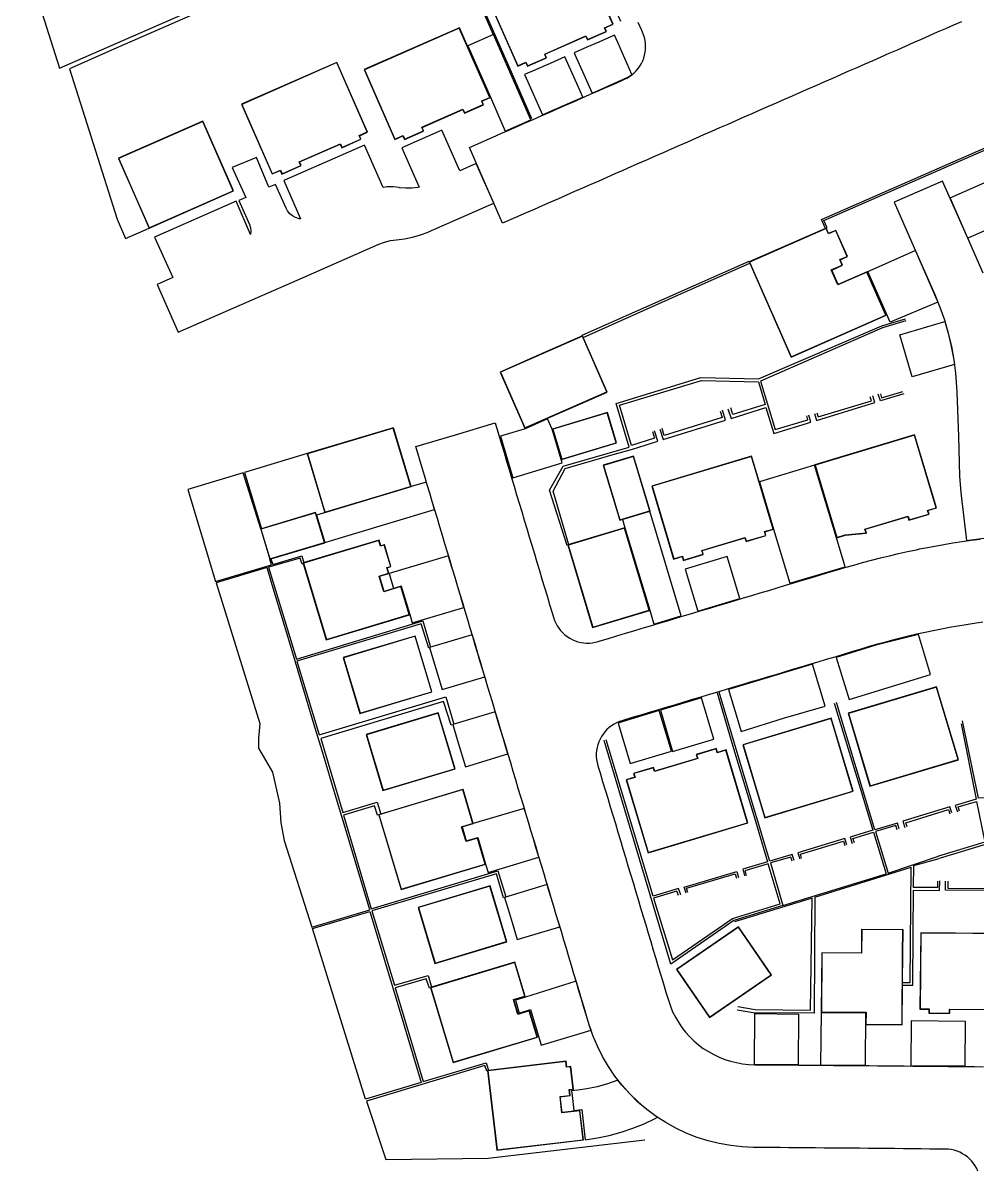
# Model space of a CAD drawing. Header units: metres. Extents: x 383525 to 383919, y 430576 to 430887.
# Drawn here: x 383528 to 383636.4, y 430580.4 to 430710.9 of the extents above; entities that cross this region are included whole.
import ezdxf

# ---------------------------------------------------------------- set-up
doc = ezdxf.new("R2010")
doc.units = ezdxf.units.M
for name, color, linetype, true_color in [('3D_LINES', 132, 'Continuous', 0x00cccc), ('GARAGES FFL', 140, 'Continuous', 0x00bfff), ('PLOTS EXTERNAL LEVEL', 3, 'Continuous', 0x00ff00), ('PLOTS FFL', 1, 'Continuous', 0xff0000)]:
    doc.layers.add(name, color=color, linetype=linetype, true_color=true_color)

msp = doc.modelspace()

# ---------------------------------------------------------------- linework, layer by layer
at = {"layer": '3D_LINES'}
for points in [[(383585.85, 430699.97, 246.57), (383583.27, 430705.86, 246.15), (383579.82, 430713.71, 246.15), (383576.88, 430720.41, 245.7), (383587.58, 430725.13, 245.7), (383590.16, 430724.13, 245.75), (383595.9, 430711.07, 246.15)], [(383576.77, 430720.21, 246.05), (383574.72, 430719.31, 246.05), (383567.18, 430718.05, 245.95), (383558.06, 430716.53, 246), (383553.29, 430714.43, 246.15), (383545.55, 430711.03, 246.15), (383538.35, 430707.86, 246.15), (383533.33, 430705.65, 246.15), (383538.73, 430688.55, 246.65), (383539.69, 430686.38, 246.65), (383542.36, 430687.55, 246.65)], [(383576.77, 430720.21, 246.05), (383581.4, 430709.63, 246.55)], [(383528.04, 430718.88, 242.26), (383532.19, 430705.73, 243.23), (383557.92, 430716.99, 243.1)], [(383634.63, 430711, 245.51), (383633.71, 430710.6, 245.53), (383632.8, 430710.19, 245.56), (383631.88, 430709.79, 245.58), (383630.97, 430709.39, 245.6), (383630.05, 430708.99, 245.63), (383629.14, 430708.59, 245.65), (383628.22, 430708.18, 245.68), (383627.31, 430707.78, 245.7), (383626.39, 430707.38, 245.73), (383625.47, 430706.98, 245.75), (383624.56, 430706.57, 245.78), (383623.64, 430706.17, 245.8), (383622.73, 430705.77, 245.83), (383621.81, 430705.37, 245.85), (383620.9, 430704.97, 245.88), (383619.98, 430704.56, 245.9), (383619.07, 430704.16, 245.93), (383618.15, 430703.76, 245.95), (383617.24, 430703.36, 245.98), (383616.32, 430702.95, 246), (383615.4, 430702.55, 246.03), (383614.49, 430702.15, 246.05), (383613.57, 430701.75, 246.08), (383612.66, 430701.35, 246.1), (383611.74, 430700.94, 246.13), (383610.83, 430700.54, 246.15), (383609.91, 430700.14, 246.18), (383609, 430699.74, 246.2), (383608.08, 430699.33, 246.23), (383607.16, 430698.93, 246.25), (383606.25, 430698.53, 246.28), (383605.33, 430698.13, 246.3), (383604.42, 430697.73, 246.33), (383603.5, 430697.32, 246.35), (383602.59, 430696.92, 246.38), (383601.67, 430696.52, 246.4), (383600.76, 430696.12, 246.43), (383599.84, 430695.71, 246.45), (383598.92, 430695.31, 246.48), (383598.01, 430694.91, 246.5), (383597.09, 430694.51, 246.53), (383596.18, 430694.11, 246.55), (383595.26, 430693.7, 246.58), (383594.35, 430693.3, 246.6), (383593.43, 430692.9, 246.63), (383592.52, 430692.5, 246.65), (383591.6, 430692.09, 246.68), (383590.68, 430691.69, 246.7), (383589.77, 430691.29, 246.73), (383588.85, 430690.89, 246.75), (383587.94, 430690.49, 246.78), (383587.02, 430690.08, 246.8), (383586.11, 430689.68, 246.83), (383585.19, 430689.28, 246.85), (383582.52, 430688.11, 246.87), (383578.74, 430696.71, 246.72), (383581.41, 430697.88, 246.7), (383582.33, 430698.29, 246.67), (383583.24, 430698.69, 246.65), (383584.16, 430699.09, 246.62), (383585.07, 430699.49, 246.6), (383585.99, 430699.9, 246.57), (383586.9, 430700.3, 246.55), (383587.82, 430700.7, 246.52), (383588.73, 430701.1, 246.5), (383589.65, 430701.5, 246.47), (383590.57, 430701.91, 246.45), (383591.48, 430702.31, 246.42), (383592.4, 430702.71, 246.4), (383593.31, 430703.11, 246.37), (383594.23, 430703.52, 246.35), (383595.14, 430703.92, 246.32), (383596.06, 430704.32, 246.3), (383596.29, 430704.42, 246.29), (383596.64, 430704.59, 246.28), (383596.93, 430704.77, 246.26), (383597.2, 430704.96, 246.24), (383597.46, 430705.18, 246.21), (383597.7, 430705.42, 246.19), (383597.91, 430705.68, 246.16), (383598.11, 430705.95, 246.12), (383598.28, 430706.24, 246.09), (383598.43, 430706.55, 246.04), (383598.55, 430706.86, 246), (383598.64, 430707.19, 245.95), (383598.71, 430707.52, 245.9), (383598.75, 430707.85, 245.85), (383598.76, 430708.19, 245.8), (383598.74, 430708.53, 245.75), (383598.69, 430708.86, 245.71), (383598.62, 430709.19, 245.66), (383598.52, 430709.52, 245.63), (383598.4, 430709.81, 245.6), (383598.32, 430710.01, 245.58), (383597.91, 430710.92, 245.51)], [(383581.49, 430709.55, 246.55), (383578.58, 430708.27, 246.65), (383581.15, 430702.41, 246.65), (383582.81, 430698.57, 246.66), (383585.73, 430699.85, 246.58), (383581.49, 430709.55, 246.55)], [(383595.23, 430709.47, 246.15), (383593.46, 430708.69, 246.15), (383592.1, 430708.1, 246.18), (383590.65, 430707.46, 246.18), (383590.88, 430706.94, 246.21), (383591.58, 430705.35, 246.3), (383592.48, 430703.31, 246.37), (383592.67, 430702.88, 246.39), (383593.3, 430703.16, 246.37), (383596.32, 430704.49, 246.29), (383596.82, 430704.75, 246.26), (383597.19, 430705.01, 246.24), (383595.86, 430708.04, 246.15), (383595.78, 430708.23, 246.15), (383595.71, 430708.38, 246.13), (383595.61, 430708.62, 246.16), (383595.23, 430709.47, 246.15)], [(383589.6, 430707, 246.18), (383587.91, 430706.25, 246.19), (383587.67, 430706.15, 246.2), (383585.66, 430705.27, 246.2), (383585.36, 430705.14, 246.15), (383585.02, 430704.99, 246.15), (383585.39, 430704.16, 246.15), (383586.89, 430700.75, 246.37), (383587.03, 430700.41, 246.52), (383587.8, 430700.75, 246.52), (383591.61, 430702.42, 246.42), (383591.08, 430703.64, 246.37), (383589.6, 430707, 246.18)], [(383579.53, 430694.89, 246.75), (383577.65, 430694.07, 246.79), (383575.63, 430698.67, 246.65), (383571.07, 430696.66, 246.65), (383573.03, 430692.19, 246.95), (383572.9, 430692.16, 246.95), (383572.21, 430692.07, 246.95), (383571.52, 430692.07, 246.95), (383570.82, 430692.14, 246.95), (383570.78, 430692.15, 246.95), (383570.09, 430692.23, 246.95), (383569.4, 430692.22, 246.95), (383568.96, 430692.17, 246.95), (383566.82, 430696.98, 246.65), (383557.68, 430692.96, 246.65), (383559.57, 430688.61, 246.9), (383559.4, 430688.62, 246.89), (383559.01, 430688.74, 246.87), (383558.65, 430688.93, 246.85), (383558.34, 430689.18, 246.83), (383558.08, 430689.5, 246.81), (383557.92, 430689.8, 246.8), (383556.72, 430692.52, 246.65), (383555.98, 430692.2, 246.65), (383554.57, 430695.57, 246.65), (383551.82, 430694.45, 246.65), (383553.34, 430691.04, 246.65), (383552.56, 430690.7, 246.65), (383553.76, 430687.97, 246.95), (383553.88, 430687.59, 246.95), (383553.93, 430687.19, 246.96), (383553.9, 430686.84, 246.96), (383552.26, 430690.61, 246.65), (383542.99, 430686.54, 246.65), (383545.06, 430681.94, 247), (383543.28, 430681.15, 247), (383545.67, 430675.72, 247.2), (383559.78, 430681.92, 247.2), (383568.45, 430685.73, 247.1), (383569.1, 430685.97, 247.09), (383569.78, 430686.13, 247.08), (383570.46, 430686.22, 247.06), (383571.39, 430686.32, 247.05), (383572.3, 430686.51, 247.03), (383573.2, 430686.77, 247.02), (383574.08, 430687.1, 247), (383574.11, 430687.12, 247), (383581.52, 430690.37, 246.83), (383579.53, 430694.89, 246.75)], [(383619.19, 430687.51, 250.1), (383618.74, 430688.52, 250), (383638.26, 430697.1, 249.5), (383638.97, 430695.35, 249.5)], [(383619.28, 430687.53, 250.9), (383619.37, 430687.58, 250.9), (383619, 430688.41, 250.9), (383638.11, 430696.8, 250.4), (383638.82, 430695.24, 250.4), (383638.9, 430695.27, 250.4)], [(383637.09, 430682.43, 250.75), (383635.34, 430686.4, 250.55), (383632.48, 430692.9, 250.45), (383626.99, 430690.49, 250.45), (383629.42, 430684.96, 250.55), (383631.59, 430680.01, 250.8), (383632.18, 430678.58, 250.98), (383632.69, 430677.12, 251.15), (383633.13, 430675.63, 251.2), (383633.48, 430674.12, 251.24), (383633.76, 430672.6, 251.29), (383633.96, 430671.06, 251.33), (383634.08, 430669.52, 251.38), (383634.11, 430668.93, 251.41), (383634.28, 430663.88, 251.62), (383634.42, 430659.36, 252.03), (383634.51, 430657.96, 252.16), (383634.59, 430657.18, 252.23), (383635.22, 430652.07, 252.7), (383638.02, 430652.44, 252.67)], [(383635.36, 430686.39, 250.55), (383635.35, 430686.41, 250.55), (383633.33, 430691, 250.48), (383637.9, 430692.99, 250.4), (383639.92, 430688.41, 250.4), (383635.36, 430686.39, 250.4)], [(383629.39, 430685, 250.55), (383629.41, 430684.96, 250.55), (383631.58, 430680.01, 250.8), (383631.94, 430679.14, 250.91), (383626.55, 430676.85, 250.75), (383623.98, 430682.62, 250.75), (383629.39, 430685, 250.55)], [(383591.58, 430675.3, 250.55), (383591.54, 430675.38, 250.55), (383610.51, 430683.81, 250.1), (383610.55, 430683.72, 250.1)], [(383591.67, 430675.13, 251.35), (383602.82, 430680.11, 250.98), (383610.58, 430683.57, 250.75)], [(383589.94, 430651.54, 253), (383589.84, 430651.5, 253), (383587.83, 430657.78, 251.6), (383589.4, 430660.5, 251.35), (383596.89, 430662.68, 251.35), (383595.4, 430667.61, 251.35), (383605.02, 430670.58, 250.98), (383611.58, 430670.44, 250.7), (383625.58, 430676.45, 250.75), (383628.28, 430677.25, 250.75)], [(383628.32, 430677, 251.64), (383625.66, 430676.21, 251.64), (383611.79, 430670.15, 251.64), (383613.47, 430664.68, 252.06), (383617.2, 430665.79, 252.06), (383617.06, 430666.24, 252.06)], [(383632.73, 430676.96, 251.15), (383633.12, 430675.63, 251.2), (383633.47, 430674.12, 251.24), (383633.75, 430672.6, 251.29), (383633.82, 430672.06, 251.3), (383629.04, 430670.66, 252.06), (383627.62, 430675.42, 251.64), (383632.73, 430676.96, 251.15)], [(383599.53, 430664.45, 251.85), (383599.78, 430663.68, 251.85), (383597.15, 430662.87, 251.85), (383595.78, 430667.45, 251.6), (383605.11, 430670.24, 251.6), (383611.57, 430670.08, 251.6), (383612.35, 430667.51, 251.85)], [(383617.93, 430666.49, 252.06), (383618.18, 430665.71, 252.51), (383624.79, 430667.73, 252.51), (383624.55, 430668.49, 252.06)], [(383618.22, 430666.57, 252.06), (383618.37, 430666.11, 252.06), (383624.4, 430667.93, 252.06), (383624.26, 430668.37, 252.06)], [(383628.09, 430668.74, 252.51), (383625.42, 430667.92, 252.51), (383625.18, 430668.68, 252.06)], [(383625.42, 430668.72, 252.06), (383625.55, 430668.26, 252.06), (383627.98, 430668.99, 252.06)], [(383608.11, 430667.03, 251.85), (383608.47, 430665.94, 252.45), (383612.43, 430667.17, 252.45), (383613.32, 430664.23, 252.51), (383617.54, 430665.52, 252.51), (383617.3, 430666.32, 252.06)], [(383612.35, 430667.51, 251.85), (383608.66, 430666.39, 251.85), (383608.44, 430667.14, 251.85)], [(383588.14, 430664.71, 251.35), (383587.62, 430665.88, 251.35), (383585.06, 430664.75, 251.35), (383582.28, 430663.91, 250.89), (383583.68, 430659.19, 251.24), (383589.29, 430660.88, 251.35), (383588.14, 430664.71, 251.35)], [(383600.38, 430664.7, 251.85), (383600.76, 430663.54, 252.45), (383607.82, 430665.74, 252.45), (383607.5, 430666.87, 251.85)], [(383607.22, 430666.76, 251.85), (383607.45, 430666.03, 251.85), (383600.86, 430663.99, 251.85), (383600.62, 430664.78, 251.85)], [(383636.5, 430580.44, 257.05), (383636.36, 430580.74, 257.03), (383636.19, 430581.04, 257.02), (383636, 430581.31, 257), (383635.79, 430581.57, 256.99), (383635.55, 430581.82, 256.97), (383635.3, 430582.04, 256.96), (383635.03, 430582.24, 256.94), (383634.74, 430582.41, 256.92), (383634.44, 430582.57, 256.91), (383634.13, 430582.69, 256.89), (383633.8, 430582.79, 256.88), (383633.47, 430582.87, 256.86), (383633.14, 430582.91, 256.85), (383632.75, 430582.93, 256.83), (383632.04, 430582.94, 256.84), (383631.04, 430582.94, 256.84), (383630.04, 430582.95, 256.85), (383629.04, 430582.96, 256.85), (383628.04, 430582.97, 256.85), (383627.04, 430582.98, 256.85), (383626.04, 430582.99, 256.84), (383625.04, 430583, 256.84), (383624.04, 430583.01, 256.83), (383623.04, 430583.02, 256.82), (383622.04, 430583.03, 256.81), (383621.04, 430583.03, 256.8), (383620.04, 430583.04, 256.79), (383619.04, 430583.05, 256.77), (383618.04, 430583.06, 256.75), (383617.04, 430583.07, 256.73), (383616.04, 430583.08, 256.71), (383615.04, 430583.09, 256.7), (383614.04, 430583.1, 256.68), (383613.04, 430583.11, 256.66), (383612.04, 430583.12, 256.64), (383611.01, 430583.13, 256.62), (383609.73, 430583.18, 256.6), (383608.43, 430583.32, 256.58), (383607.13, 430583.55, 256.56), (383605.86, 430583.86, 256.54), (383604.61, 430584.26, 256.51), (383603.38, 430584.74, 256.48), (383602.2, 430585.3, 256.45), (383601.05, 430585.94, 256.42), (383599.95, 430586.65, 256.39), (383598.89, 430587.44, 256.35), (383597.9, 430588.29, 256.31), (383596.96, 430589.21, 256.27), (383596.08, 430590.19, 256.22), (383595.27, 430591.22, 256.17), (383594.54, 430592.31, 256.09), (383593.87, 430593.44, 256.01), (383593.29, 430594.62, 255.93), (383592.78, 430595.83, 255.84), (383592.36, 430597.04, 255.75), (383592.06, 430598.05, 255.69), (383591.77, 430599.01, 255.63), (383591.49, 430599.97, 255.56), (383591.2, 430600.92, 255.49), (383590.91, 430601.88, 255.43), (383590.62, 430602.84, 255.36), (383590.34, 430603.8, 255.3), (383590.05, 430604.76, 255.23), (383589.76, 430605.71, 255.16), (383589.47, 430606.67, 255.1), (383589.19, 430607.63, 255.03), (383588.9, 430608.59, 254.97), (383588.61, 430609.54, 254.9), (383588.33, 430610.5, 254.83), (383588.04, 430611.46, 254.77), (383587.75, 430612.42, 254.7), (383587.46, 430613.38, 254.64), (383587.18, 430614.33, 254.57), (383586.89, 430615.29, 254.5), (383586.6, 430616.25, 254.44), (383586.31, 430617.21, 254.37), (383586.03, 430618.16, 254.31), (383585.74, 430619.12, 254.24), (383585.45, 430620.08, 254.17), (383585.16, 430621.04, 254.11), (383584.88, 430622, 254.04), (383584.59, 430622.95, 253.98), (383584.3, 430623.91, 253.91), (383584.02, 430624.87, 253.84), (383583.73, 430625.83, 253.78), (383583.44, 430626.79, 253.71), (383583.15, 430627.74, 253.64), (383582.87, 430628.7, 253.57), (383582.58, 430629.66, 253.5), (383582.29, 430630.62, 253.42), (383582, 430631.57, 253.35), (383581.72, 430632.53, 253.28), (383581.43, 430633.49, 253.2), (383581.14, 430634.45, 253.13), (383580.85, 430635.41, 253.05), (383580.57, 430636.36, 252.98), (383580.28, 430637.32, 252.9), (383579.99, 430638.28, 252.82), (383579.71, 430639.24, 252.74), (383579.42, 430640.2, 252.66), (383579.13, 430641.15, 252.58), (383578.84, 430642.11, 252.5), (383578.56, 430643.07, 252.41), (383578.27, 430644.03, 252.33), (383577.98, 430644.98, 252.25), (383577.69, 430645.94, 252.16), (383577.41, 430646.9, 252.08), (383577.12, 430647.86, 252), (383576.83, 430648.82, 251.91), (383576.55, 430649.77, 251.83), (383576.26, 430650.73, 251.75), (383575.97, 430651.69, 251.66), (383575.68, 430652.65, 251.58), (383575.4, 430653.6, 251.5), (383575.11, 430654.56, 251.41), (383574.82, 430655.52, 251.33), (383574.53, 430656.48, 251.25), (383574.25, 430657.44, 251.16), (383573.96, 430658.39, 251.08), (383573.67, 430659.35, 251), (383573.38, 430660.31, 250.91), (383572.66, 430662.73, 250.86), (383577.16, 430664.08, 250.94), (383581.66, 430665.43, 250.86), (383582.39, 430663.01, 250.91), (383582.68, 430662.05, 251), (383582.96, 430661.09, 251.08), (383583.25, 430660.14, 251.16), (383583.54, 430659.18, 251.25), (383583.82, 430658.22, 251.33), (383584.11, 430657.26, 251.41), (383584.4, 430656.31, 251.5), (383584.69, 430655.35, 251.58), (383584.97, 430654.39, 251.66), (383585.26, 430653.43, 251.75), (383585.55, 430652.47, 251.83), (383585.84, 430651.52, 251.91), (383586.12, 430650.56, 252), (383586.41, 430649.6, 252.08), (383586.7, 430648.64, 252.16), (383586.99, 430647.69, 252.25), (383587.27, 430646.73, 252.33), (383587.56, 430645.77, 252.41), (383587.85, 430644.81, 252.5), (383588.13, 430643.85, 252.58), (383588.28, 430643.35, 252.62), (383588.41, 430642.98, 252.67), (383588.55, 430642.67, 252.71), (383588.71, 430642.38, 252.76), (383588.9, 430642.09, 252.82), (383589.11, 430641.83, 252.87), (383589.34, 430641.58, 252.91), (383589.58, 430641.36, 252.96), (383589.85, 430641.15, 252.99), (383590.14, 430640.97, 253.03), (383590.43, 430640.81, 253.06), (383590.74, 430640.68, 253.09), (383591.06, 430640.57, 253.11), (383591.39, 430640.49, 253.13), (383591.73, 430640.44, 253.14), (383592.06, 430640.42, 253.15), (383592.4, 430640.42, 253.16), (383592.73, 430640.45, 253.17), (383593.07, 430640.51, 253.17), (383593.38, 430640.59, 253.16), (383593.58, 430640.65, 253.16), (383594.54, 430640.94, 253.15), (383595.5, 430641.23, 253.14), (383596.46, 430641.52, 253.13), (383597.41, 430641.8, 253.12), (383598.37, 430642.09, 253.11), (383599.33, 430642.38, 253.1), (383600.29, 430642.67, 253.09), (383601.25, 430642.95, 253.08), (383602.2, 430643.24, 253.06), (383603.16, 430643.53, 253.05), (383604.12, 430643.82, 253.04), (383605.08, 430644.1, 253.03), (383606.04, 430644.39, 253.02), (383606.99, 430644.68, 253.01), (383607.95, 430644.96, 253), (383608.91, 430645.25, 252.99), (383609.87, 430645.54, 252.98), (383610.82, 430645.83, 252.97), (383611.78, 430646.11, 252.96), (383612.74, 430646.4, 252.95), (383613.7, 430646.69, 252.94), (383614.66, 430646.98, 252.93), (383615.61, 430647.26, 252.92), (383616.57, 430647.55, 252.91), (383617.53, 430647.84, 252.89), (383618.49, 430648.12, 252.88), (383619.45, 430648.41, 252.87), (383620.4, 430648.7, 252.86), (383621.38, 430648.99, 252.85), (383622.39, 430649.28, 252.84), (383623.4, 430649.56, 252.83), (383624.42, 430649.83, 252.82), (383625.43, 430650.09, 252.81), (383626.45, 430650.34, 252.8), (383627.47, 430650.58, 252.79), (383628.5, 430650.81, 252.78), (383629.52, 430651.02, 252.77), (383629.88, 430651.1, 252.76), (383630.56, 430651.23, 252.76), (383631.59, 430651.42, 252.75), (383632.62, 430651.61, 252.74), (383633.65, 430651.78, 252.73), (383634.69, 430651.94, 252.71), (383635.73, 430652.1, 252.7), (383636.77, 430652.23, 252.69)], [(383597.25, 430662.45, 252.45), (383600.13, 430663.35, 252.45), (383599.78, 430664.53, 251.85)], [(383560.32, 430661.93, 251.05), (383553.2, 430659.79, 250.55), (383555.12, 430653.4, 251.05)], [(383590.03, 430651.59, 253), (383588.24, 430657.68, 252.6), (383589.61, 430660.24, 252.45), (383595.32, 430661.89, 252.5), (383597.25, 430662.45, 252.45)], [(383617.95, 430660.62, 252.7), (383611.69, 430658.74, 252.7), (383613.3, 430653.36, 252.7), (383615.15, 430647.21, 252.92), (383621.41, 430649.08, 252.86), (383620.43, 430652.36, 252.7), (383617.95, 430660.62, 252.7)], [(383555.04, 430653.38, 249.75), (383553.04, 430659.74, 249.35), (383546.75, 430657.86, 249.25), (383549.89, 430647.42, 250.3), (383556.28, 430649.3, 249.75), (383556.07, 430649.94, 249.75)], [(383574.79, 430655.58, 251.32), (383574.52, 430656.48, 251.25), (383574.24, 430657.43, 251.16), (383573.95, 430658.39, 251.08), (383573.86, 430658.7, 251.05), (383572.12, 430658.18, 251.05), (383561.39, 430654.96, 251.05), (383562.32, 430651.84, 251.05), (383569.74, 430654.06, 251.15), (383574.79, 430655.58, 251.32)], [(383599.25, 430655.38, 253), (383596.13, 430654.44, 253), (383596.41, 430653.51, 253), (383599.22, 430644.14, 253), (383599.69, 430642.56, 253.09), (383602.81, 430643.5, 253.05), (383599.25, 430655.38, 253)], [(383559.89, 430649.43, 251.65), (383559.74, 430649.39, 251.65), (383559.53, 430650.07, 251.65), (383555.93, 430649.02, 251.4), (383559.09, 430638.58, 251.4), (383573.47, 430642.92, 251.8), (383574.33, 430639.94, 252.7)], [(383556.19, 430649.97, 251.05), (383556.41, 430649.34, 251.05), (383559.7, 430650.33, 251.05), (383559.93, 430649.53, 251.05)], [(383578.13, 430644.46, 252.29), (383577.97, 430644.98, 252.25), (383577.68, 430645.94, 252.16), (383577.4, 430646.9, 252.08), (383577.11, 430647.85, 252), (383576.82, 430648.81, 251.91), (383576.54, 430649.77, 251.83), (383576.36, 430650.34, 251.78), (383569.63, 430648.32, 251.8), (383570.14, 430646.62, 251.8), (383571, 430646.88, 251.8), (383571.97, 430643.64, 251.8), (383572.25, 430642.7, 251.8), (383578.13, 430644.46, 252.29)], [(383608.02, 430650.25, 252.8), (383603.25, 430648.82, 252.8), (383604.68, 430644.05, 253.04), (383609.45, 430645.48, 252.99), (383608.02, 430650.25, 252.8)], [(383567.42, 430610.12, 253.65), (383564.62, 430619.45, 252.9), (383563.5, 430623.2, 252.9), (383562.16, 430627.66, 252.1), (383561.09, 430631.23, 252.1), (383559.6, 430636.18, 251.5), (383558.37, 430640.29, 251.5), (383556.35, 430647.02, 250.5), (383555.76, 430648.98, 250.5), (383549.98, 430647.24, 250.3), (383554.93, 430631.26, 251.5), (383554.78, 430629.6, 251.64), (383554.78, 430628.99, 251.69), (383554.81, 430628.48, 251.73), (383556.39, 430625.73, 252), (383557.17, 430622.23, 252.45), (383557.31, 430620, 252.73), (383557.7, 430618, 252.98), (383560.85, 430608.14, 254.05), (383567.42, 430610.12, 253.65)], [(383574.23, 430639.88, 252.7), (383574.12, 430639.85, 252.7), (383573.28, 430642.59, 252.7), (383565.81, 430640.35, 252.4), (383559.16, 430638.36, 252.2), (383561.7, 430629.97, 252.2), (383576.06, 430634.32, 252.55), (383576.96, 430631.2, 253.4)], [(383637.04, 430642.79, 252.86), (383636.09, 430642.65, 252.87), (383635.16, 430642.5, 252.88), (383634.22, 430642.35, 252.89), (383633.28, 430642.18, 252.9), (383632.35, 430642, 252.91), (383631.42, 430641.82, 252.92), (383630.49, 430641.62, 252.93), (383629.56, 430641.41, 252.94), (383628.63, 430641.2, 252.95), (383627.71, 430640.97, 252.96), (383626.79, 430640.74, 252.97), (383625.87, 430640.49, 252.98), (383624.95, 430640.24, 252.99), (383624.04, 430639.98, 253.01), (383623.1, 430639.7, 253.02), (383622.15, 430639.41, 253.03), (383621.19, 430639.12, 253.04), (383620.23, 430638.83, 253.05), (383619.27, 430638.55, 253.06), (383618.31, 430638.26, 253.07), (383617.36, 430637.97, 253.08), (383616.4, 430637.68, 253.09), (383615.44, 430637.4, 253.1), (383614.48, 430637.11, 253.11), (383613.53, 430636.82, 253.12), (383612.57, 430636.54, 253.13), (383611.61, 430636.25, 253.14), (383610.65, 430635.96, 253.15), (383609.69, 430635.67, 253.16), (383608.74, 430635.39, 253.18), (383607.78, 430635.1, 253.19), (383606.82, 430634.81, 253.2), (383605.86, 430634.52, 253.21), (383604.9, 430634.24, 253.22), (383603.95, 430633.95, 253.23), (383602.99, 430633.66, 253.24), (383602.03, 430633.37, 253.25), (383601.07, 430633.09, 253.26), (383600.12, 430632.8, 253.27), (383599.16, 430632.51, 253.28), (383598.2, 430632.23, 253.29), (383597.24, 430631.94, 253.3), (383596.28, 430631.65, 253.31), (383596.08, 430631.59, 253.32), (383595.78, 430631.49, 253.34), (383595.46, 430631.35, 253.37), (383595.17, 430631.2, 253.41), (383594.88, 430631.01, 253.44), (383594.61, 430630.81, 253.47), (383594.36, 430630.58, 253.5), (383594.13, 430630.33, 253.53), (383593.93, 430630.07, 253.57), (383593.74, 430629.79, 253.6), (383593.58, 430629.49, 253.63), (383593.44, 430629.18, 253.66), (383593.33, 430628.86, 253.69), (383593.25, 430628.54, 253.72), (383593.19, 430628.21, 253.76), (383593.16, 430627.87, 253.79), (383593.16, 430627.53, 253.82), (383593.19, 430627.2, 253.85), (383593.25, 430626.86, 253.88), (383593.34, 430626.48, 253.91), (383593.59, 430625.66, 253.98), (383593.88, 430624.7, 254.04), (383594.17, 430623.74, 254.11), (383594.46, 430622.78, 254.17), (383594.74, 430621.82, 254.24), (383595.03, 430620.87, 254.31), (383595.32, 430619.91, 254.37), (383595.6, 430618.95, 254.44), (383595.89, 430617.99, 254.5), (383596.18, 430617.03, 254.57), (383596.47, 430616.08, 254.64), (383596.75, 430615.12, 254.7), (383597.04, 430614.16, 254.77), (383597.33, 430613.2, 254.83), (383597.62, 430612.25, 254.9), (383597.9, 430611.29, 254.97), (383598.19, 430610.33, 255.03), (383598.48, 430609.37, 255.1), (383598.77, 430608.41, 255.16), (383599.05, 430607.46, 255.23), (383599.34, 430606.5, 255.3), (383599.63, 430605.54, 255.36), (383599.91, 430604.58, 255.43), (383600.2, 430603.62, 255.49), (383600.49, 430602.67, 255.56), (383600.78, 430601.71, 255.63), (383601.06, 430600.75, 255.69), (383601.34, 430599.84, 255.75), (383601.57, 430599.17, 255.81), (383601.83, 430598.53, 255.87), (383602.14, 430597.92, 255.92), (383602.49, 430597.33, 255.97), (383602.87, 430596.76, 256.02), (383603.29, 430596.22, 256.07), (383603.75, 430595.71, 256.11), (383604.24, 430595.23, 256.16), (383604.76, 430594.78, 256.2), (383605.31, 430594.37, 256.23), (383605.89, 430594, 256.27), (383606.49, 430593.66, 256.3), (383607.11, 430593.37, 256.33), (383607.75, 430593.12, 256.36), (383608.4, 430592.91, 256.39), (383609.07, 430592.75, 256.41), (383609.75, 430592.63, 256.43), (383610.43, 430592.55, 256.45), (383611.15, 430592.52, 256.47), (383612.12, 430592.52, 256.49), (383613.12, 430592.51, 256.51), (383614.12, 430592.5, 256.52), (383615.12, 430592.49, 256.54), (383616.12, 430592.48, 256.56), (383617.12, 430592.47, 256.58), (383618.12, 430592.46, 256.6), (383619.12, 430592.45, 256.62), (383620.12, 430592.44, 256.63), (383621.12, 430592.43, 256.65), (383622.12, 430592.43, 256.66), (383623.12, 430592.42, 256.67), (383624.12, 430592.41, 256.68), (383625.12, 430592.4, 256.69), (383626.12, 430592.39, 256.69), (383627.12, 430592.38, 256.69), (383628.12, 430592.37, 256.7), (383629.12, 430592.36, 256.7), (383630.12, 430592.35, 256.69), (383631.12, 430592.34, 256.69), (383632.12, 430592.34, 256.69), (383633.12, 430592.33, 256.68), (383634.12, 430592.32, 256.67), (383635.12, 430592.31, 256.66), (383636.12, 430592.3, 256.65), (383637.12, 430592.29, 256.63)], [(383579.06, 430641.35, 252.56), (383574.23, 430639.9, 252.7), (383575.67, 430635.12, 252.7), (383580.5, 430636.56, 252.96), (383580.27, 430637.32, 252.9), (383579.98, 430638.28, 252.82), (383579.7, 430639.23, 252.74), (383579.41, 430640.19, 252.66), (383579.12, 430641.15, 252.58), (383579.06, 430641.35, 252.56)], [(383629.75, 430641.4, 252.94), (383624.91, 430640.16, 253), (383620.41, 430638.77, 253.05), (383621.89, 430634.01, 253.2), (383631.12, 430636.84, 253.2), (383629.75, 430641.4, 252.94)], [(383617.73, 430638.02, 253.07), (383608.17, 430635.15, 253.19), (383609.6, 430630.38, 253.35), (383614.43, 430631.87, 253.35), (383619.16, 430633.25, 253.35), (383617.73, 430638.02, 253.07)], [(383606.87, 430634.75, 253.22), (383608.87, 430628.05, 253.65), (383610.92, 430621.19, 253.65), (383612.6, 430615.58, 253.73), (383609.79, 430614.73, 253.73), (383609.98, 430613.98, 254.33)], [(383615.62, 430615.71, 253.93), (383615.4, 430616.4, 253.33), (383612.86, 430615.64, 253.33), (383609.73, 430626.07, 253.25), (383607.11, 430634.82, 253.19)], [(383576.86, 430631.12, 253.4), (383576.67, 430631.07, 253.4), (383575.82, 430633.78, 253.4), (383561.89, 430629.58, 252.75), (383564.36, 430621.16, 252.9), (383568.27, 430622.34, 253.3), (383568.68, 430620.98, 253.3)], [(383605.1, 430634.18, 253.22), (383600.43, 430632.78, 253.27), (383601.83, 430628.1, 253.55), (383606.5, 430629.51, 253.55), (383605.1, 430634.18, 253.22)], [(383620.18, 430633.6, 253.25), (383623.15, 430623.82, 253.25), (383624.55, 430619.17, 253.33), (383621.99, 430618.36, 253.33), (383622.23, 430617.64, 253.93)], [(383627.57, 430619.3, 253.77), (383627.36, 430619.97, 253.18), (383624.79, 430619.21, 253.18), (383620.45, 430633.66, 253.1)], [(383583.12, 430627.82, 253.63), (383582.86, 430628.7, 253.57), (383582.57, 430629.66, 253.5), (383582.28, 430630.61, 253.42), (383581.99, 430631.57, 253.35), (383581.71, 430632.53, 253.28), (383581.68, 430632.61, 253.27), (383576.86, 430631.16, 253.4), (383577.37, 430629.46, 253.4), (383578.29, 430626.37, 253.4), (383583.12, 430627.82, 253.63)], [(383600.31, 430632.74, 253.27), (383596.08, 430631.47, 253.35), (383595.64, 430631.31, 253.36), (383597.02, 430626.72, 253.58), (383601.7, 430628.12, 253.58), (383600.31, 430632.74, 253.27)], [(383634.6, 430631.25, 253.1), (383636.3, 430622.69, 253.18), (383633.92, 430621.97, 253.18), (383634.17, 430621.23, 253.77)], [(383639.34, 430622.08, 252.9), (383639.33, 430622.86, 252.3), (383636.58, 430622.79, 252.3), (383634.76, 430631.56, 252.9)], [(383615.4, 430615.64, 253.93), (383615.24, 430616.11, 253.93), (383612.94, 430615.43, 253.93), (383614.36, 430610.6, 254.25), (383608.79, 430608.89, 255.9), (383601.62, 430603.95, 255.5), (383594.05, 430629.35, 253.95)], [(383602.74, 430611.82, 254.33), (383602.51, 430612.55, 253.73), (383599.6, 430611.66, 253.73), (383594.28, 430629.42, 253.55)], [(383568.45, 430620.89, 253.9), (383568.3, 430620.85, 253.9), (383567.97, 430621.92, 253.9), (383564.43, 430620.88, 253.65), (383567.6, 430610.23, 253.65), (383581.98, 430614.54, 253.98), (383582.88, 430611.57, 254.99)], [(383586.64, 430616.08, 254.45), (383586.59, 430616.25, 254.44), (383586.3, 430617.2, 254.37), (383586.02, 430618.16, 254.31), (383585.73, 430619.12, 254.24), (383585.44, 430620.08, 254.17), (383585.16, 430621.04, 254.11), (383584.98, 430621.63, 254.07), (383579.19, 430619.9, 254.05), (383577.92, 430619.52, 254.05), (383578.39, 430617.93, 254.05), (383579.69, 430618.32, 253.98), (383580.59, 430615.29, 253.98), (383580.88, 430614.35, 253.98), (383586.64, 430616.08, 254.45)], [(383633.54, 430621.11, 253.77), (383633.3, 430621.82, 253.18), (383627.98, 430620.19, 253.18), (383628.2, 430619.47, 253.77)], [(383628.46, 430619.55, 253.77), (383628.32, 430620.01, 253.77), (383633.17, 430621.49, 253.77), (383633.32, 430621.02, 253.77)], [(383634.4, 430621.33, 253.77), (383634.26, 430621.81, 253.77), (383636.34, 430622.41, 253.77), (383637.29, 430617.78, 254.1), (383632.03, 430616.19, 254.1)], [(383622.47, 430617.71, 253.93), (383622.31, 430618.23, 253.93), (383624.63, 430618.92, 253.93), (383626.06, 430614.2, 254.25)], [(383627.33, 430619.19, 253.77), (383627.16, 430619.7, 253.77), (383624.85, 430619.01, 253.77), (383626.32, 430614.28, 254.1)], [(383621.62, 430617.5, 253.93), (383621.39, 430618.2, 253.33), (383616.06, 430616.59, 253.33), (383616.27, 430615.9, 253.93)], [(383616.48, 430615.96, 253.93), (383616.34, 430616.45, 253.93), (383621.23, 430617.92, 253.93), (383621.38, 430617.43, 253.93)], [(383639.99, 430613.33, 255.42), (383639.98, 430612.54, 255.42), (383642.74, 430612.52, 255.42), (383642.8, 430617.73, 255.05), (383637.47, 430617.55, 255.1), (383632.11, 430615.94, 255.1)], [(383626.32, 430614.28, 254.1), (383632.03, 430616.19, 254.1)], [(383602.48, 430611.73, 254.33), (383602.3, 430612.24, 254.33), (383599.67, 430611.45, 254.33), (383601.81, 430604.44, 254.85), (383608.62, 430609.13, 254.7), (383614.04, 430610.79, 254.65), (383612.68, 430615.33, 254.33), (383610.04, 430614.55, 254.33), (383610.19, 430614.02, 254.33)], [(383617.97, 430611.54, 256.01), (383628.91, 430614.97, 255.81)], [(383627.95, 430601.85, 256.25), (383628.8, 430601.84, 256.25), (383628.91, 430614.97, 255.81)], [(383631.9, 430613.38, 255.42), (383631.9, 430612.63, 255.42), (383629.2, 430612.64, 255.3), (383629.23, 430615.15, 255.3)], [(383629.23, 430615.15, 255.3), (383632.11, 430615.94, 255.1)], [(383582.74, 430611.5, 255), (383582.6, 430611.46, 255), (383581.81, 430614.21, 254.7), (383567.66, 430609.99, 254.7), (383570.23, 430601.55, 254.7), (383574.08, 430602.65, 254.85), (383574.45, 430601.31, 254.85)], [(383603.35, 430611.99, 254.33), (383603.12, 430612.7, 253.73), (383609.1, 430614.48, 253.73), (383609.31, 430613.78, 254.33)], [(383603.57, 430612.07, 254.33), (383603.41, 430612.57, 254.33), (383608.91, 430614.18, 254.33), (383609.07, 430613.7, 254.33)], [(383614.36, 430610.6, 254.25), (383626.06, 430614.2, 254.25)], [(383589.01, 430608.18, 254.99), (383588.89, 430608.58, 254.97), (383588.6, 430609.54, 254.9), (383588.32, 430610.5, 254.83), (383588.03, 430611.46, 254.77), (383587.74, 430612.42, 254.7), (383587.57, 430612.97, 254.66), (383582.75, 430611.52, 255), (383583.26, 430609.82, 254.95), (383583.6, 430608.67, 254.91), (383584.18, 430606.73, 254.85), (383589.01, 430608.18, 254.99)], [(383627.95, 430601.55, 256.35), (383629.1, 430601.55, 256.35), (383629.14, 430607.5, 256.35), (383629.18, 430612.34, 256.02), (383632.15, 430612.32, 256.02), (383632.16, 430613.4, 255.42)], [(383639.13, 430613.32, 255.42), (383639.13, 430612.29, 256.02), (383632.8, 430612.36, 256.02), (383632.83, 430613.38, 255.42)], [(383633.08, 430613.36, 255.42), (383633.07, 430612.58, 255.42), (383638.84, 430612.55, 255.42), (383638.84, 430613.31, 255.42)], [(383617.68, 430611.43, 255.46), (383608.85, 430608.74, 255.9)], [(383617.97, 430611.54, 256.01), (383617.89, 430598.37, 256.25), (383610.98, 430598.42, 256.25), (383609.16, 430598.7, 255.9)], [(383609.22, 430599.12, 255.9), (383611.2, 430598.77, 255.9), (383617.48, 430598.72, 255.9), (383617.68, 430611.43, 255.46)], [(383560.91, 430607.97, 254.05), (383567.45, 430609.93, 254.38), (383569.68, 430602.49, 255.6), (383570.31, 430600.38, 255.6), (383573.26, 430590.5, 256.8), (383566.94, 430588.62, 256.8), (383563.76, 430598.84, 255.61), (383560.91, 430607.97, 254.05)], [(383574.34, 430601.25, 255.6), (383574.2, 430601.21, 255.6), (383573.85, 430602.29, 255.6), (383570.3, 430601.23, 255.6), (383573.51, 430590.59, 255.6), (383580.65, 430592.73, 255.65), (383580.93, 430591.87, 255.65)], [(383592.56, 430596.43, 255.8), (383592.35, 430597.04, 255.75), (383592.05, 430598.05, 255.69), (383591.76, 430599.01, 255.63), (383591.48, 430599.96, 255.56), (383591.19, 430600.92, 255.49), (383590.9, 430601.88, 255.43), (383590.86, 430602.01, 255.42), (383585.11, 430600.18, 255.8), (383583.97, 430599.84, 255.8), (383584.4, 430598.38, 255.8), (383585.7, 430598.77, 255.73), (383586.91, 430594.73, 255.73), (383592.56, 430596.43, 255.8)], [(383611.12, 430592.55, 256.47), (383611.17, 430598.32, 256.25), (383616.13, 430598.27, 256.25), (383616.08, 430592.5, 256.56), (383611.12, 430592.55, 256.47)], [(383618.64, 430592.48, 256.61), (383618.72, 430598.46, 256.25), (383623.74, 430598.42, 256.25), (383623.7, 430592.43, 256.67), (383618.64, 430592.48, 256.61)], [(383635.09, 430597.44, 256.45), (383628.91, 430597.49, 256.45), (383628.87, 430592.42, 256.7), (383635.04, 430592.37, 256.66), (383635.09, 430597.44, 256.45)], [(383580.81, 430591.81, 256.55), (383580.71, 430591.79, 256.55), (383580.51, 430592.44, 256.55), (383567.04, 430588.39, 256.5), (383569.27, 430581.73, 256.5), (383580.89, 430581.91, 256.5), (383598.66, 430583.99, 256.5)], [(383600.09, 430586.54, 256.39), (383599.94, 430586.64, 256.39), (383598.89, 430587.43, 256.35), (383597.89, 430588.28, 256.31), (383596.95, 430589.2, 256.27), (383596.07, 430590.18, 256.22), (383595.62, 430590.76, 256.2), (383594.43, 430590.34, 256.31), (383593.26, 430590.02, 256.42), (383592.07, 430589.78, 256.54), (383591.05, 430589.63, 256.63), (383590.34, 430589.55, 256.7), (383590.41, 430589.03, 256.7), (383590.61, 430587.32, 256.7), (383591.5, 430587.42, 256.7), (383591.9, 430583.99, 256.7), (383593.28, 430584.2, 256.65), (383594.63, 430584.49, 256.6), (383595.97, 430584.85, 256.55), (383597.29, 430585.29, 256.5), (383598.58, 430585.81, 256.45), (383599.83, 430586.4, 256.4), (383600.09, 430586.54, 256.39)]]:
    msp.add_polyline3d(points, dxfattribs=at)
at = {"layer": 'GARAGES FFL'}
for points in [[(383595.43, 430663.17, 251.35), (383594.41, 430666.56, 251.35), (383588.22, 430664.71, 251.35), (383589.24, 430661.32, 251.35), (383595.43, 430663.17, 251.35)], [(383597.37, 430661.61, 253), (383593.98, 430660.6, 253), (383595.84, 430654.41, 253), (383599.23, 430655.42, 253), (383597.37, 430661.61, 253)], [(383562.28, 430651.83, 251.05), (383561.26, 430655.22, 251.05), (383555.07, 430653.36, 251.05), (383556.09, 430649.97, 251.05), (383562.28, 430651.83, 251.05)]]:
    msp.add_polyline3d(points, dxfattribs=at)
at = {"layer": 'PLOTS EXTERNAL LEVEL'}
for points in [[(383591.58, 430718.63, 246.15), (383580.75, 430713.87, 246.15), (383584.23, 430705.95, 246.15), (383585.16, 430706.36, 246.15), (383585.34, 430705.95, 246.15), (383587.51, 430706.9, 246.15), (383587.33, 430707.31, 246.15), (383591.96, 430709.35, 246.15), (383592.14, 430708.93, 246.15), (383594.31, 430709.89, 246.15), (383594.13, 430710.3, 246.15), (383595.06, 430710.71, 246.15), (383591.58, 430718.63, 246.15)], [(383577.62, 430710.31, 246.65), (383566.79, 430705.55, 246.65), (383570.27, 430697.63, 246.65), (383571.19, 430698.04, 246.65), (383571.38, 430697.63, 246.65), (383573.55, 430698.58, 246.65), (383573.37, 430698.99, 246.65), (383578, 430701.03, 246.65), (383578.18, 430700.62, 246.65), (383580.35, 430701.57, 246.65), (383580.17, 430701.98, 246.65), (383581.1, 430702.39, 246.65), (383577.62, 430710.31, 246.65)], [(383563.69, 430706.38, 246.65), (383552.86, 430701.62, 246.65), (383556.34, 430693.7, 246.65), (383557.27, 430694.11, 246.65), (383557.45, 430693.69, 246.65), (383559.62, 430694.65, 246.65), (383559.44, 430695.06, 246.65), (383564.08, 430697.1, 246.65), (383564.26, 430696.68, 246.65), (383566.43, 430697.64, 246.65), (383566.25, 430698.05, 246.65), (383567.17, 430698.46, 246.65), (383563.69, 430706.38, 246.65)], [(383548.47, 430699.69, 246.65), (383538.88, 430695.48, 246.65), (383542.36, 430687.55, 246.65), (383551.95, 430691.77, 246.65), (383548.47, 430699.69, 246.65)], [(383623.91, 430682.58, 250.82), (383620.61, 430681.14, 250.75), (383619.89, 430682.79, 250.75), (383621.12, 430683.34, 250.75), (383620.85, 430683.95, 250.75), (383621.67, 430684.32, 250.75), (383620.37, 430687.29, 250.75), (383619.54, 430686.93, 250.75), (383619.27, 430687.55, 250.9), (383619.19, 430687.51, 250.1), (383610.52, 430683.71, 250.1), (383610.58, 430683.57, 250.75), (383615.27, 430672.9, 250.75), (383626.08, 430677.65, 250.82), (383623.91, 430682.58, 250.82), (383623.91, 430682.58, 250.82)], [(383591.59, 430675.31, 250.55), (383587.6, 430673.56, 251.35), (383587.29, 430673.42, 251.35), (383582.23, 430671.2, 251.35), (383585.03, 430664.82, 251.35), (383594.39, 430668.93, 251.35), (383591.67, 430675.13, 251.35), (383591.59, 430675.31, 250.55), (383591.59, 430675.31, 250.55)], [(383595.46, 430663.16, 251.35), (383594.43, 430666.59, 251.35), (383588.19, 430664.72, 251.35), (383589.22, 430661.28, 251.35), (383595.46, 430663.16, 251.35)], [(383570.11, 430664.87, 251.05), (383560.32, 430661.93, 251.05), (383562.32, 430655.26, 251.05), (383572.12, 430658.2, 251.05), (383570.11, 430664.87, 251.05)], [(383629.3, 430664.06, 252.7), (383617.97, 430660.66, 252.7), (383620.46, 430652.37, 252.7), (383621.43, 430652.66, 252.7), (383623.83, 430652.91, 252.7), (383623.7, 430653.34, 252.7), (383628.55, 430654.8, 252.7), (383628.67, 430654.36, 252.7), (383630.95, 430655.05, 252.7), (383630.82, 430655.48, 252.7), (383631.79, 430655.77, 252.7), (383629.3, 430664.06, 252.7)], [(383597.39, 430661.65, 252.5), (383593.95, 430660.61, 252.5), (383595.82, 430654.37, 253), (383599.22, 430655.39, 253), (383599.26, 430655.41, 252.7), (383597.39, 430661.65, 252.5), (383597.39, 430661.65, 252.5)], [(383610.79, 430661.63, 252.7), (383599.46, 430658.24, 252.7), (383601.94, 430649.95, 252.7), (383602.91, 430650.24, 252.7), (383603.04, 430649.81, 252.7), (383605.31, 430650.49, 252.7), (383605.19, 430650.92, 252.7), (383610.03, 430652.37, 252.7), (383610.16, 430651.94, 252.7), (383612.43, 430652.63, 252.7), (383612.3, 430653.06, 252.7), (383613.27, 430653.35, 252.7), (383610.79, 430661.63, 252.7)], [(383562.31, 430651.81, 251.05), (383561.28, 430655.25, 251.05), (383555.12, 430653.4, 251.05), (383555.04, 430653.38, 249.75), (383555.08, 430653.24, 249.75), (383556.07, 430649.94, 249.75), (383556.19, 430649.97, 251.05), (383562.31, 430651.81, 251.05), (383562.31, 430651.81, 251.05)], [(383596.39, 430653.5, 253), (383589.93, 430651.56, 253), (383592.74, 430642.2, 253), (383599.2, 430644.13, 253), (383596.39, 430653.5, 253)], [(383570.99, 430646.86, 251.65), (383569.05, 430646.28, 251.65), (383568.53, 430648.01, 251.65), (383569.6, 430648.33, 251.65), (383569.41, 430648.97, 251.65), (383569.84, 430649.1, 251.65), (383569.1, 430651.59, 251.65), (383568.67, 430651.46, 251.65), (383568.48, 430652.09, 251.2), (383559.86, 430649.51, 251.05), (383559.88, 430649.44, 251.65), (383562.48, 430640.79, 251.65), (383571.95, 430643.63, 251.65), (383570.99, 430646.86, 251.65), (383570.99, 430646.86, 251.65)], [(383572.59, 430641.21, 252.55), (383564.41, 430638.76, 252.55), (383566.31, 430632.41, 252.55), (383574.49, 430634.87, 252.55), (383572.59, 430641.21, 252.55)], [(383631.79, 430635.45, 253.1), (383621.75, 430632.44, 253.1), (383624.24, 430624.15, 253.1), (383634.28, 430627.16, 253.1), (383631.79, 430635.45, 253.1)], [(383575.21, 430632.47, 253.25), (383567.03, 430630.02, 253.25), (383568.93, 430623.67, 253.25), (383577.11, 430626.12, 253.25), (383575.21, 430632.47, 253.25)], [(383619.84, 430631.87, 253.25), (383609.8, 430628.86, 253.25), (383612.29, 430620.57, 253.25), (383622.33, 430623.58, 253.25), (383619.84, 430631.87, 253.25)], [(383607.89, 430628.28, 253.65), (383606.92, 430627.99, 253.65), (383606.79, 430628.42, 253.65), (383604.51, 430627.74, 253.65), (383604.64, 430627.31, 253.65), (383602.22, 430626.58, 253.65), (383599.8, 430625.85, 253.65), (383599.67, 430626.29, 253.65), (383597.4, 430625.6, 253.65), (383597.53, 430625.17, 253.65), (383596.56, 430624.88, 253.55), (383599.04, 430616.59, 253.65), (383604.71, 430618.29, 253.65), (383610.37, 430619.99, 253.65), (383607.89, 430628.28, 253.65), (383607.89, 430628.28, 253.65)], [(383579.67, 430618.29, 253.9), (383578.38, 430617.9, 253.9), (383577.89, 430619.53, 253.9), (383578.54, 430619.72, 253.9), (383579.18, 430619.92, 253.9), (383578.02, 430623.79, 253.3), (383568.68, 430620.98, 253.3), (383568.44, 430620.91, 253.9), (383570.99, 430612.41, 253.9), (383580.57, 430615.28, 253.98), (383579.67, 430618.29, 253.9), (383579.67, 430618.29, 253.9)], [(383581.1, 430612.83, 254.7), (383572.92, 430610.38, 254.7), (383574.83, 430604.03, 254.85), (383583.01, 430606.48, 254.85), (383581.1, 430612.83, 254.7), (383581.1, 430612.83, 254.7)], [(383613.06, 430602.73, 255.9), (383609.3, 430608.19, 255.9), (383602.27, 430603.35, 255.5), (383606.02, 430597.89, 255.9), (383613.06, 430602.73, 255.9), (383613.06, 430602.73, 255.9)], [(383627.98, 430605.15, 256.25), (383628, 430607.85, 256.25), (383623.29, 430607.89, 256.25), (383623.26, 430605.19, 256.25), (383618.76, 430605.24, 256.25), (383618.7, 430598.5, 256.33), (383623.77, 430598.45, 256.25), (383623.75, 430597.1, 256.25), (383627.91, 430597.06, 256.25), (383627.95, 430601.55, 256.35), (383627.95, 430601.85, 256.25), (383627.98, 430605.15, 256.25), (383627.98, 430605.15, 256.25)], [(383641.83, 430607.39, 256.35), (383630, 430607.5, 256.35), (383629.92, 430598.84, 256.35), (383630.93, 430598.84, 256.35), (383630.93, 430598.39, 256.35), (383633.3, 430598.36, 256.35), (383633.31, 430598.81, 256.35), (383638.36, 430598.77, 256.35), (383638.36, 430598.32, 256.35), (383640.73, 430598.3, 256.35), (383640.74, 430598.75, 256.35), (383641.75, 430598.74, 256.35), (383641.83, 430607.39, 256.35)], [(383585.56, 430598.65, 255.65), (383584.27, 430598.26, 255.65), (383583.78, 430599.89, 255.65), (383584.43, 430600.08, 255.65), (383585.08, 430600.28, 255.65), (383583.92, 430604.15, 254.85), (383574.45, 430601.31, 254.85), (383574.33, 430601.27, 255.6), (383576.89, 430592.77, 255.65), (383586.47, 430595.64, 255.65), (383585.56, 430598.65, 255.65), (383585.56, 430598.65, 255.65)], [(383589.07, 430588.87, 256.55), (383590.19, 430589, 256.55), (383590.11, 430589.66, 256.55), (383590.56, 430589.72, 256.55), (383590.26, 430592.3, 256.55), (383589.81, 430592.24, 256.55), (383589.73, 430592.9, 255.95), (383580.93, 430591.87, 255.65), (383580.8, 430591.86, 256.55), (383581.86, 430582.82, 256.55), (383591.69, 430583.97, 256.55), (383591.29, 430587.31, 256.55), (383589.28, 430587.08, 256.55), (383589.07, 430588.87, 256.55), (383589.07, 430588.87, 256.55)]]:
    msp.add_polyline3d(points, dxfattribs=at)
at = {"layer": 'PLOTS FFL'}
for points in [[(383591.57, 430718.6, 246.3), (383580.78, 430713.86, 246.3), (383584.24, 430705.98, 246.3), (383585.17, 430706.39, 246.3), (383585.35, 430705.98, 246.3), (383587.48, 430706.91, 246.3), (383587.3, 430707.32, 246.3), (383591.97, 430709.38, 246.3), (383592.15, 430708.97, 246.3), (383594.28, 430709.9, 246.3), (383594.1, 430710.31, 246.3), (383595.03, 430710.72, 246.3), (383591.57, 430718.6, 246.3)], [(383577.6, 430710.28, 246.8), (383566.82, 430705.54, 246.8), (383570.28, 430697.66, 246.8), (383571.21, 430698.07, 246.8), (383571.39, 430697.66, 246.8), (383573.52, 430698.59, 246.8), (383573.33, 430699.01, 246.8), (383578.01, 430701.06, 246.8), (383578.19, 430700.65, 246.8), (383580.32, 430701.58, 246.8), (383580.14, 430702, 246.8), (383581.06, 430702.4, 246.8), (383577.6, 430710.28, 246.8)], [(383563.68, 430706.35, 246.8), (383552.9, 430701.61, 246.8), (383556.36, 430693.73, 246.8), (383557.28, 430694.14, 246.8), (383557.47, 430693.73, 246.8), (383559.59, 430694.66, 246.8), (383559.41, 430695.07, 246.8), (383564.09, 430697.13, 246.8), (383564.27, 430696.72, 246.8), (383566.4, 430697.65, 246.8), (383566.21, 430698.06, 246.8), (383567.14, 430698.47, 246.8), (383563.68, 430706.35, 246.8)], [(383548.46, 430699.66, 246.8), (383538.91, 430695.46, 246.8), (383542.37, 430687.59, 246.8), (383551.92, 430691.78, 246.8), (383548.46, 430699.66, 246.8)], [(383623.9, 430682.55, 250.9), (383620.6, 430681.1, 250.9), (383619.85, 430682.81, 250.9), (383621.09, 430683.35, 250.9), (383620.82, 430683.97, 250.9), (383621.64, 430684.33, 250.9), (383620.35, 430687.26, 250.9), (383619.53, 430686.9, 250.9), (383619.26, 430687.52, 250.9), (383610.56, 430683.69, 250.9), (383615.28, 430672.93, 250.9), (383626.04, 430677.66, 250.9), (383623.9, 430682.55, 250.9)], [(383591.58, 430675.28, 251.5), (383582.26, 430671.18, 251.5), (383585.04, 430664.85, 251.5), (383594.36, 430668.95, 251.5), (383591.58, 430675.28, 251.5)], [(383570.1, 430664.84, 251.2), (383560.35, 430661.91, 251.2), (383562.34, 430655.29, 251.2), (383572.08, 430658.21, 251.2), (383570.1, 430664.84, 251.2)], [(383629.28, 430664.03, 252.85), (383618, 430660.64, 252.85), (383620.47, 430652.4, 252.85), (383621.42, 430652.69, 252.85), (383623.8, 430652.93, 252.85), (383623.67, 430653.36, 252.85), (383628.56, 430654.83, 252.85), (383628.69, 430654.4, 252.85), (383630.92, 430655.06, 252.85), (383630.79, 430655.49, 252.85), (383631.76, 430655.79, 252.85), (383629.28, 430664.03, 252.85)], [(383610.77, 430661.6, 252.85), (383599.49, 430658.22, 252.85), (383601.96, 430649.98, 252.85), (383602.93, 430650.27, 252.85), (383603.06, 430649.84, 252.85), (383605.28, 430650.51, 252.85), (383605.15, 430650.94, 252.85), (383610.05, 430652.41, 252.85), (383610.18, 430651.97, 252.85), (383612.4, 430652.64, 252.85), (383612.27, 430653.07, 252.85), (383613.24, 430653.36, 252.85), (383610.77, 430661.6, 252.85)], [(383596.37, 430653.47, 253.15), (383589.96, 430651.55, 253.15), (383592.76, 430642.23, 253.15), (383599.17, 430644.15, 253.15), (383596.37, 430653.47, 253.15)], [(383570.97, 430646.83, 251.8), (383569.03, 430646.24, 251.8), (383568.5, 430648.03, 251.8), (383569.57, 430648.35, 251.8), (383569.38, 430648.99, 251.8), (383569.81, 430649.12, 251.8), (383569.08, 430651.56, 251.8), (383568.65, 430651.43, 251.8), (383568.46, 430652.06, 251.8), (383559.9, 430649.49, 251.8), (383562.5, 430640.82, 251.8), (383571.92, 430643.65, 251.8), (383570.97, 430646.83, 251.8)], [(383572.57, 430641.18, 252.7), (383564.44, 430638.74, 252.7), (383566.33, 430632.44, 252.7), (383574.46, 430634.88, 252.7), (383572.57, 430641.18, 252.7)], [(383631.78, 430635.42, 253.25), (383621.79, 430632.42, 253.25), (383624.26, 430624.18, 253.25), (383634.25, 430627.18, 253.25), (383631.78, 430635.42, 253.25)], [(383575.19, 430632.44, 253.4), (383567.06, 430630, 253.4), (383568.95, 430623.7, 253.4), (383577.08, 430626.14, 253.4), (383575.19, 430632.44, 253.4)], [(383619.82, 430631.84, 253.4), (383609.83, 430628.84, 253.4), (383612.3, 430620.6, 253.4), (383622.29, 430623.6, 253.4), (383619.82, 430631.84, 253.4)], [(383607.87, 430628.25, 253.8), (383606.9, 430627.96, 253.8), (383606.77, 430628.39, 253.8), (383604.55, 430627.72, 253.8), (383604.68, 430627.29, 253.8), (383599.78, 430625.82, 253.8), (383599.65, 430626.25, 253.8), (383597.43, 430625.59, 253.8), (383597.56, 430625.16, 253.8), (383596.59, 430624.87, 253.8), (383599.06, 430616.63, 253.8), (383610.34, 430620.01, 253.8), (383607.87, 430628.25, 253.8)], [(383579.66, 430618.26, 254.05), (383578.36, 430617.87, 254.05), (383577.86, 430619.55, 254.05), (383579.15, 430619.93, 254.05), (383578.01, 430623.76, 254.05), (383568.47, 430620.9, 254.05), (383571.01, 430612.44, 254.05), (383580.54, 430615.3, 254.05), (383579.66, 430618.26, 254.05)], [(383581.08, 430612.8, 255), (383572.95, 430610.36, 255), (383574.84, 430604.06, 255), (383582.97, 430606.5, 255), (383581.08, 430612.8, 255)], [(383613.02, 430602.73, 256.05), (383609.3, 430608.15, 256.05), (383602.3, 430603.34, 256.05), (383606.03, 430597.92, 256.05), (383613.02, 430602.73, 256.05)], [(383627.95, 430605.15, 256.4), (383627.98, 430607.83, 256.4), (383623.31, 430607.87, 256.4), (383623.29, 430605.17, 256.4), (383618.79, 430605.21, 256.4), (383618.73, 430598.52, 256.4), (383623.79, 430598.47, 256.4), (383623.78, 430597.12, 256.4), (383627.88, 430597.09, 256.4), (383627.95, 430605.15, 256.4)], [(383641.8, 430607.37, 256.5), (383630.02, 430607.47, 256.5), (383629.95, 430598.87, 256.5), (383630.96, 430598.86, 256.5), (383630.95, 430598.41, 256.5), (383633.28, 430598.39, 256.5), (383633.28, 430598.84, 256.5), (383638.39, 430598.79, 256.5), (383638.39, 430598.34, 256.5), (383640.71, 430598.32, 256.5), (383640.71, 430598.77, 256.5), (383641.72, 430598.76, 256.5), (383641.8, 430607.37, 256.5)], [(383585.55, 430598.62, 255.8), (383584.25, 430598.23, 255.8), (383583.75, 430599.91, 255.8), (383585.05, 430600.29, 255.8), (383583.9, 430604.12, 255.8), (383574.37, 430601.26, 255.8), (383576.9, 430592.8, 255.8), (383586.43, 430595.66, 255.8), (383585.55, 430598.62, 255.8)], [(383589.04, 430588.89, 256.7), (383590.16, 430589.03, 256.7), (383590.08, 430589.69, 256.7), (383590.53, 430589.74, 256.7), (383590.23, 430592.27, 256.7), (383589.79, 430592.22, 256.7), (383589.71, 430592.88, 256.7), (383580.83, 430591.83, 256.7), (383581.89, 430582.84, 256.7), (383591.66, 430583.99, 256.7), (383591.27, 430587.28, 256.7), (383589.26, 430587.05, 256.7), (383589.04, 430588.89, 256.7)]]:
    msp.add_polyline3d(points, dxfattribs=at)

doc.saveas('drawing.dxf')
